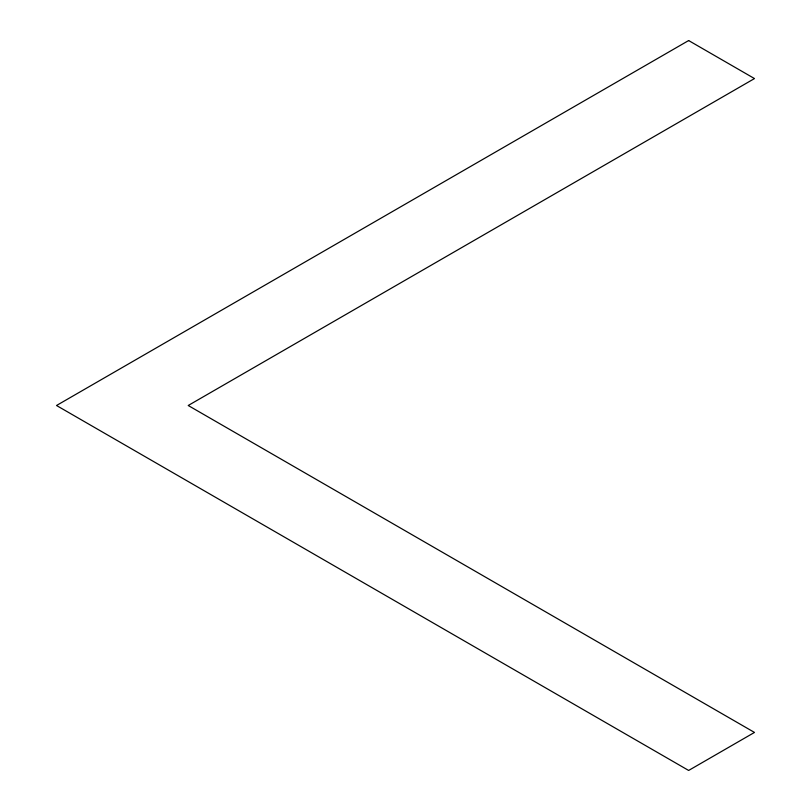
<?xml version="1.0" encoding="UTF-8"?>
<svg xmlns="http://www.w3.org/2000/svg" width="811" height="811" viewBox="0 0 811 811"><rect width="100%" height="100%" fill="white"/><g stroke="black" fill="none" stroke-linecap="round" stroke-linejoin="round"><path stroke-width="1.22" d="M688.64 40.55L56.517 405.5L688.64 770.45L754.483 732.434L188.213 405.5L754.483 78.566L688.64 40.55"/></g></svg>
